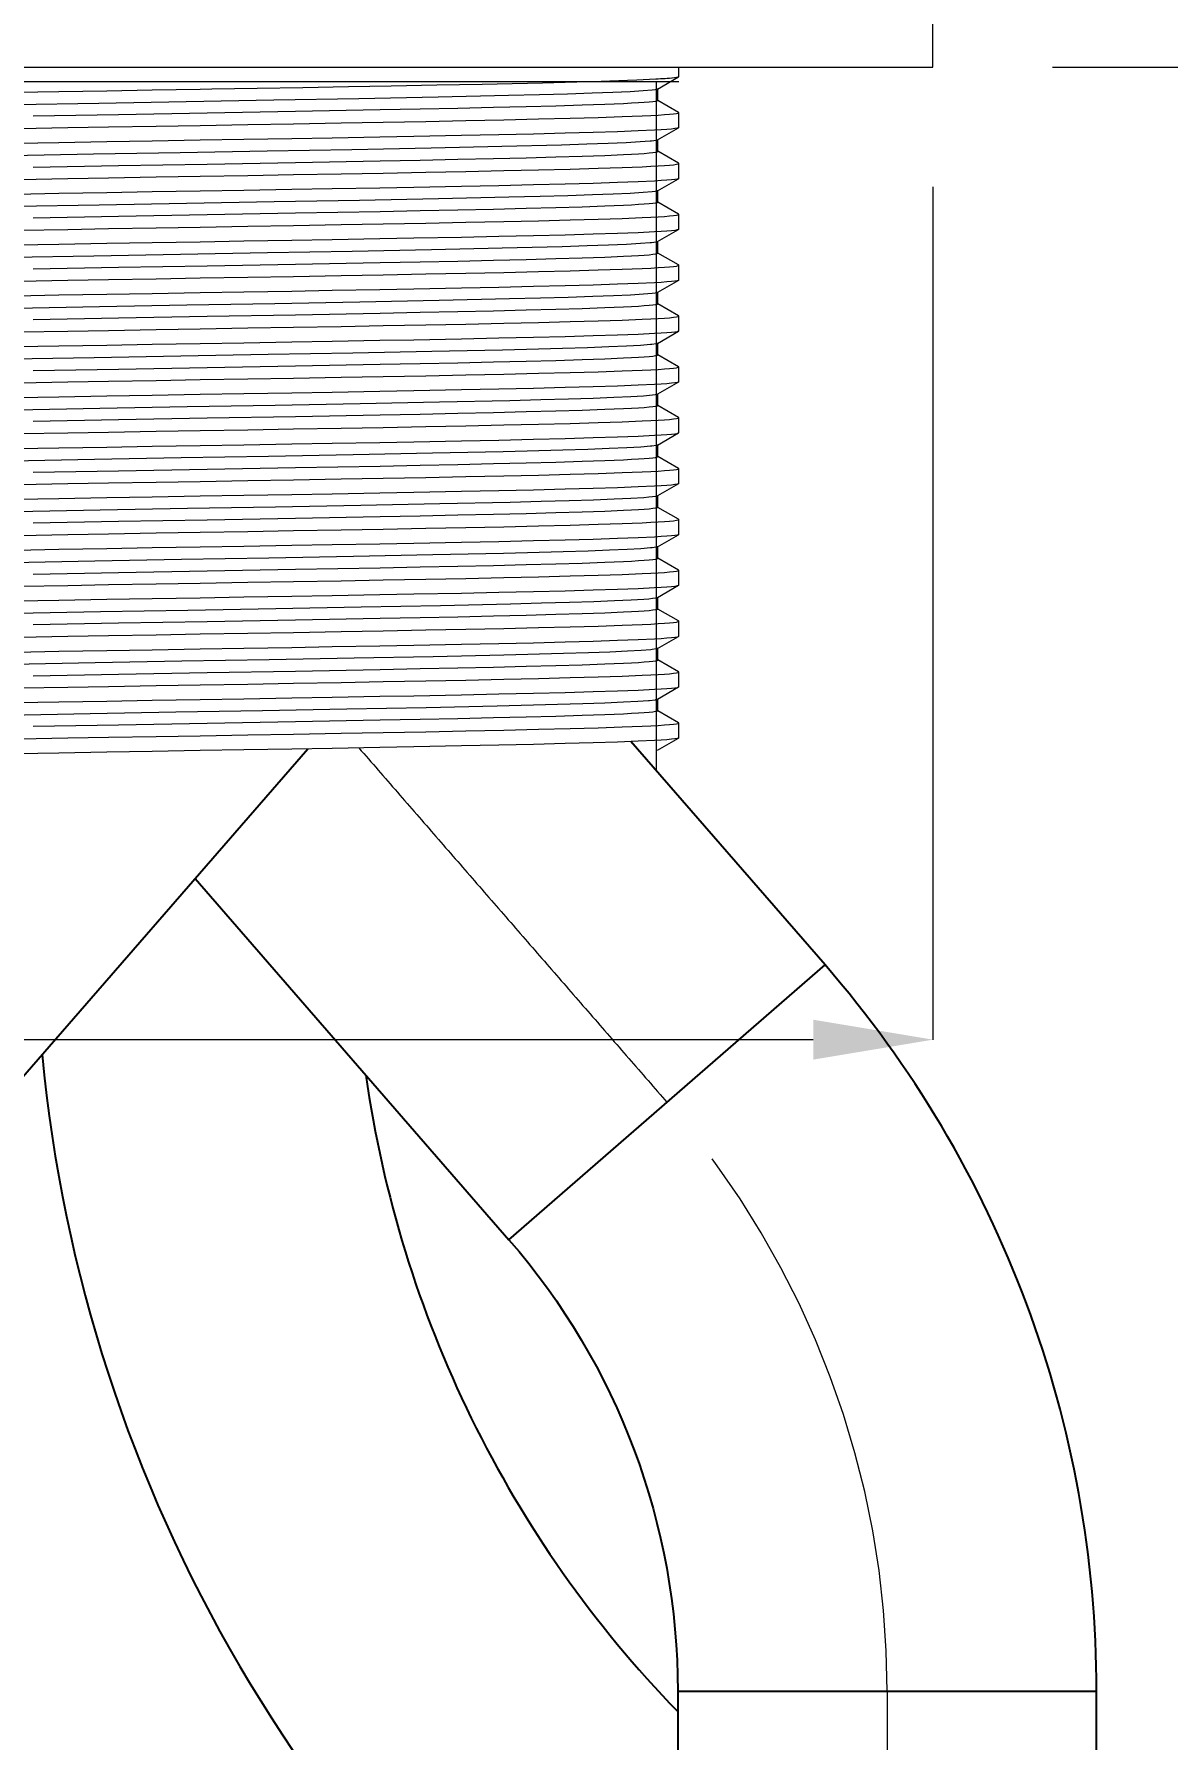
# Model space of a CAD drawing. Extents: x 0 to 1128, y 0 to 827.
# Drawn here: x 755.8 to 793.7, y 164.6 to 221.6 of the extents above; entities that cross this region are included whole.
import ezdxf

# ---------------------------------------------------------------- set-up
doc = ezdxf.new("R2010")
doc.units = 0
doc.header["$LTSCALE"] = 10
doc.header["$MEASUREMENT"] = 0
doc.header["$PDMODE"] = 3
doc.header["$PDSIZE"] = -10
doc.linetypes.add('CENTER2', pattern=[28.575, 19.05, -3.175, 3.175, -3.175])
doc.layers.get('0').update_dxf_attribs({"linetype": 'CONTINUOUS'})
doc.layers.get('DEFPOINTS').update_dxf_attribs({"linetype": 'CONTINUOUS'})
for name, color, linetype in [('1', 7, 'CONTINUOUS'), ('PDF_02___PRT_ALL_AXES', 7, 'CONTINUOUS'), ('PDF_형상', 7, 'CONTINUOUS')]:
    doc.layers.add(name, color=color, linetype=linetype)
doc.layers.add('Cneter', color=1, linetype='CENTER2', lineweight=13)
doc.styles.add('Daelim Dimension', font='NanumGothic.ttf')
doc.dimstyles.new('DEFAULT', dxfattribs={"dimscale": 2, "dimtxt": 2, "dimasz": 2, "dimexe": 0, "dimexo": 2, "dimgap": 1, "dimtad": 1, "dimdec": 0, "dimzin": 9, "dimdsep": 46, "dimtxsty": 'Daelim Dimension', "dimcen": 0.5, "dimclrd": 5, "dimclre": 5, "dimclrt": 256, "dimadec": 1, "dimazin": 0, "dimtfac": 1, "dimtdec": 0, "dimtix": 1, "dimtmove": 0, "dimatfit": 3, "dimfxl": 0, "dimtolj": 1, "dimtzin": 1, "dimlwd": 9, "dimlwe": 9, "dimarcsym": 0})

# ---------------------------------------------------------------- blocks, each defined once
blk = doc.blocks.new('*D25')
at = {"color": 5, "lineweight": 9, "ltscale": 0.5}
for p, q in [((789.894, 264.487), (814.669, 264.487)), ((814.669, 260.487), (814.669, 224.486)), ((789.894, 220.486), (814.669, 220.486))]:
    blk.add_line(p, q, dxfattribs=at)
at = {"color": 5, "ltscale": 0.5}
for points in [[(814.002, 260.487), (815.336, 260.487), (814.669, 264.487)], [(814.002, 224.486), (815.336, 224.486), (814.669, 220.486)]]:
    blk.add_solid(points, dxfattribs=at)
at = {"layer": 'DEFPOINTS', "color": 0, "ltscale": 0.5}
for p in [(785.894, 264.487), (785.894, 220.486), (814.669, 220.486)]:
    blk.add_point(p, dxfattribs=at)
at = {"color": 7, "ltscale": 0.5, "insert": (807.333, 242.486), "char_height": 10, "attachment_point": 5, "rotation": 90, "style": 'Daelim Dimension'}
blk.add_mtext('\\A1;44', dxfattribs=at)
blk = doc.blocks.new('*D28')
at = {"color": 5, "lineweight": 9, "ltscale": 0.5}
for p, q in [((736.893, 216.486), (736.893, 187.974)), ((785.894, 216.486), (785.894, 187.974)), ((736.893, 187.974), (707.129, 187.974)), ((781.894, 187.974), (740.893, 187.974))]:
    blk.add_line(p, q, dxfattribs=at)
at = {"color": 5, "ltscale": 0.5}
for points in [[(740.893, 188.641), (740.893, 187.308), (736.893, 187.974)], [(781.894, 188.641), (781.894, 187.308), (785.894, 187.974)]]:
    blk.add_solid(points, dxfattribs=at)
at = {"layer": 'DEFPOINTS', "color": 0, "ltscale": 0.5}
for p in [(736.893, 220.486), (785.894, 220.486), (785.894, 187.974)]:
    blk.add_point(p, dxfattribs=at)
at = {"color": 7, "ltscale": 0.5, "insert": (717.126, 195.418), "char_height": 10, "attachment_point": 5, "style": 'Daelim Dimension'}
blk.add_mtext('\\A1;49', dxfattribs=at)

msp = doc.modelspace()

# ---------------------------------------------------------------- linework, layer by layer
at = {"color": 7, "ltscale": 0.5}
for centre, radius, start, end in [((805.542, 192.156), 49.65, 185.4072, 235.4187), ((804.809, 192.156), 38.25, 188.0665, 224.1458)]:
    msp.add_arc(centre, radius, start, end, dxfattribs=at)
at = {"layer": '1', "color": 7, "linetype": 'Continuous'}
for p, q in [((782.286, 190.471), (775.794, 197.939)), ((750.731, 181.287), (764.997, 197.697)), ((761.226, 193.359), (771.72, 181.287)), ((771.72, 181.287), (782.286, 190.471)), ((777.362, 166.197), (777.362, 136.197)), ((777.362, 166.197), (791.362, 166.197)), ((791.362, 136.197), (791.362, 166.197))]:
    msp.add_line(p, q, dxfattribs=at)
msp.add_arc((754.362, 166.197), 37, 0, 41, dxfattribs=at)
at = {"layer": '1', "color": 7, "linetype": 'Continuous', "extrusion": (0, 0, -1)}
msp.add_arc((-754.362, 166.197), 23, 139, 180, dxfattribs=at)
at = {"layer": 'Cneter', "color": 1, "lineweight": 5, "ltscale": 0.1}
msp.add_arc((754.362, 166.197), 30, 0, 41, dxfattribs=at)
for points in [[(766.703, 197.727), (777.012, 185.868)], [(784.362, 166.197), (784.362, 129.697)]]:
    msp.add_open_spline(points, degree=1, dxfattribs=at)
at = {"layer": 'PDF_02___PRT_ALL_AXES', "lineweight": 5}
for points in [[(777.394, 220.161), (777.394, 220.486)], [(777.394, 218.461), (777.394, 218.961)], [(777.394, 216.761), (777.394, 217.261)], [(777.394, 215.061), (777.394, 215.561)], [(777.394, 213.361), (777.394, 213.861)], [(777.394, 211.661), (777.394, 212.161)], [(777.394, 209.961), (777.394, 210.461)], [(777.394, 208.261), (777.394, 208.761)], [(777.394, 206.561), (777.394, 207.061)], [(777.394, 204.861), (777.394, 205.361)], [(777.394, 203.161), (777.394, 203.661)], [(777.394, 201.461), (777.394, 201.961)], [(777.394, 199.761), (777.394, 200.261)], [(777.394, 198.061), (777.394, 198.561)]]:
    msp.add_lwpolyline(points, dxfattribs=at)
at = {"layer": 'PDF_형상', "lineweight": 5}
msp.add_lwpolyline([(736.871, 251.487, -0.013296), (736.893, 250.661), (736.893, 220.486), (785.894, 220.486), (785.894, 264.487), (700.892, 264.487), (700.892, 259.487)], format="xyb", dxfattribs=at)
for points in [[(777.387, 220.153), (777.373, 220.147), (777.361, 220.144), (777.318, 220.135), (777.315, 220.134), (777.254, 220.125), (777.249, 220.125), (777.174, 220.116), (777.165, 220.115), (777.089, 220.108), (777.013, 220.102), (776.938, 220.096), (776.937, 220.096), (776.861, 220.091), (776.785, 220.086), (776.71, 220.082), (776.634, 220.077), (776.633, 220.077), (775.991, 220.047), (775.679, 220.035), (774.496, 219.996), (774.37, 219.992), (772.846, 219.952), (771.322, 219.917), (770.828, 219.907), (769.304, 219.876), (767.78, 219.847), (766.355, 219.821), (764.831, 219.795), (763.307, 219.769), (761.783, 219.743), (761.393, 219.736), (759.792, 219.709), (758.272, 219.683), (756.671, 219.655), (755.27, 219.63)], [(776.686, 219.749), (777.387, 220.153), (777.394, 220.161)], [(777.394, 219.986), (745.393, 219.986)], [(776.686, 219.749), (776.685, 219.748), (776.682, 219.747), (776.682, 219.747), (776.68, 219.746), (776.678, 219.745), (776.676, 219.744), (776.674, 219.743), (776.672, 219.742), (776.67, 219.742), (776.667, 219.741), (776.665, 219.74), (776.603, 219.727), (776.505, 219.714), (776.205, 219.688), (775.767, 219.662), (775.197, 219.636), (774.498, 219.61), (773.678, 219.584), (772.745, 219.558), (771.706, 219.532), (769.353, 219.48), (766.706, 219.428), (763.862, 219.376), (760.927, 219.324), (758.009, 219.272), (755.217, 219.22)], [(776.644, 219.986), (776.644, 196.962)], [(776.694, 219.365), (776.694, 219.757)], [(755.379, 218.432), (756.979, 218.46), (758.329, 218.484), (759.929, 218.511), (761.393, 218.536), (762.995, 218.563), (764.515, 218.589), (766.116, 218.617), (767.516, 218.642), (768.936, 218.669), (770.283, 218.695), (771.544, 218.722), (772.707, 218.749), (773.762, 218.775), (774.697, 218.802), (775.504, 218.828), (776.176, 218.855), (776.458, 218.868), (776.705, 218.881), (776.914, 218.895), (777.086, 218.908), (777.22, 218.921), (777.317, 218.935), (777.317, 218.935), (777.374, 218.948), (777.389, 218.954), (777.389, 218.955), (777.394, 218.961), (777.387, 218.969), (776.695, 219.368)], [(776.694, 219.365), (776.689, 219.359), (776.676, 219.352), (776.621, 219.339), (776.531, 219.326), (776.405, 219.313), (776.244, 219.299), (776.047, 219.286), (775.816, 219.273), (775.551, 219.26), (774.921, 219.234), (774.164, 219.207), (773.285, 219.181), (772.295, 219.155), (771.201, 219.129), (770.015, 219.102), (768.748, 219.076), (767.41, 219.05), (764.579, 218.997), (761.628, 218.944), (758.667, 218.892), (755.81, 218.839)], [(777.387, 218.453), (777.359, 218.443), (777.346, 218.44), (777.268, 218.427), (777.153, 218.414), (777.001, 218.401), (776.813, 218.388), (776.59, 218.375), (776.038, 218.349), (775.35, 218.323), (774.532, 218.297), (773.593, 218.271), (772.54, 218.245), (771.385, 218.219), (770.136, 218.192), (768.536, 218.161), (767.408, 218.14), (765.808, 218.112), (764.458, 218.088), (762.857, 218.061), (761.393, 218.036), (759.792, 218.009), (758.272, 217.983), (756.671, 217.955), (755.27, 217.93)], [(776.686, 218.049), (777.387, 218.453), (777.394, 218.461)], [(776.686, 218.049), (776.683, 218.047), (776.678, 218.045), (776.677, 218.044), (776.672, 218.042), (776.667, 218.041), (776.661, 218.039), (776.656, 218.038), (776.651, 218.037), (776.646, 218.035), (776.641, 218.034), (776.635, 218.033), (776.481, 218.011), (776.439, 218.007), (776.105, 217.982), (775.638, 217.956), (775.041, 217.93), (774.319, 217.904), (773.48, 217.878), (771.481, 217.827), (769.115, 217.775), (766.468, 217.723), (763.638, 217.672), (760.725, 217.62), (757.837, 217.568), (755.078, 217.517)], [(755.81, 217.139), (758.667, 217.192), (761.628, 217.244), (764.579, 217.297), (767.41, 217.35), (768.747, 217.376), (770.015, 217.402), (771.201, 217.428), (772.295, 217.455), (773.285, 217.481), (774.164, 217.507), (774.921, 217.534), (775.551, 217.56), (775.816, 217.573), (776.048, 217.586), (776.244, 217.599), (776.405, 217.613), (776.531, 217.626), (776.621, 217.639), (776.676, 217.652), (776.689, 217.659), (776.694, 217.665), (776.694, 218.057)], [(755.379, 216.732), (756.979, 216.76), (758.329, 216.784), (759.929, 216.811), (761.393, 216.836), (762.995, 216.863), (764.515, 216.889), (766.116, 216.917), (767.516, 216.942), (768.936, 216.969), (770.283, 216.995), (771.544, 217.022), (772.707, 217.049), (773.762, 217.075), (774.697, 217.102), (775.504, 217.128), (776.176, 217.155), (776.458, 217.168), (776.705, 217.181), (776.914, 217.195), (777.086, 217.208), (777.22, 217.221), (777.317, 217.235), (777.317, 217.235), (777.374, 217.248), (777.389, 217.254), (777.389, 217.255), (777.394, 217.261), (777.387, 217.269), (776.695, 217.668)], [(777.387, 216.753), (777.359, 216.743), (777.346, 216.74), (777.268, 216.727), (777.153, 216.714), (777.001, 216.701), (776.813, 216.688), (776.59, 216.675), (776.038, 216.649), (775.35, 216.623), (774.532, 216.597), (773.593, 216.571), (772.54, 216.545), (771.385, 216.519), (770.136, 216.492), (768.536, 216.461), (767.408, 216.44), (765.808, 216.412), (764.458, 216.388), (762.857, 216.361), (761.393, 216.336), (759.792, 216.309), (758.272, 216.283), (756.671, 216.255), (755.27, 216.23)], [(776.686, 216.349), (777.387, 216.753), (777.394, 216.761)], [(776.686, 216.349), (776.685, 216.348), (776.683, 216.347), (776.683, 216.347), (776.681, 216.346), (776.679, 216.345), (776.677, 216.344), (776.675, 216.343), (776.673, 216.343), (776.671, 216.342), (776.669, 216.341), (776.667, 216.341), (776.605, 216.328), (776.509, 216.315), (776.21, 216.289), (775.775, 216.263), (775.206, 216.237), (774.509, 216.211), (773.69, 216.184), (772.758, 216.158), (771.72, 216.132), (769.368, 216.08), (766.72, 216.028), (763.876, 215.976), (760.939, 215.924), (758.02, 215.872), (755.225, 215.82)], [(776.694, 215.965), (776.694, 216.357)], [(755.379, 215.032), (756.979, 215.06), (758.329, 215.084), (759.929, 215.111), (761.393, 215.136), (762.995, 215.163), (764.515, 215.189), (766.116, 215.217), (767.516, 215.242), (768.936, 215.269), (770.283, 215.295), (771.544, 215.322), (772.707, 215.349), (773.762, 215.375), (774.697, 215.402), (775.504, 215.428), (776.176, 215.455), (776.458, 215.468), (776.705, 215.481), (776.914, 215.495), (777.086, 215.508), (777.22, 215.521), (777.317, 215.534), (777.317, 215.535), (777.374, 215.548), (777.389, 215.554), (777.389, 215.555), (777.394, 215.561), (777.387, 215.569), (776.695, 215.968)], [(776.694, 215.965), (776.689, 215.959), (776.676, 215.952), (776.621, 215.939), (776.531, 215.926), (776.405, 215.913), (776.244, 215.899), (776.047, 215.886), (775.816, 215.873), (775.551, 215.86), (774.921, 215.834), (774.164, 215.807), (773.285, 215.781), (772.295, 215.755), (771.201, 215.728), (770.015, 215.702), (768.748, 215.676), (767.41, 215.65), (764.579, 215.597), (761.628, 215.544), (758.667, 215.492), (755.81, 215.439)], [(777.387, 215.053), (777.359, 215.043), (777.346, 215.04), (777.268, 215.027), (777.153, 215.014), (777.001, 215.001), (776.813, 214.988), (776.59, 214.975), (776.038, 214.949), (775.35, 214.923), (774.532, 214.897), (773.593, 214.871), (772.54, 214.845), (771.385, 214.819), (770.136, 214.792), (768.536, 214.761), (767.408, 214.74), (765.808, 214.712), (764.458, 214.688), (762.857, 214.661), (761.393, 214.636), (759.792, 214.609), (758.272, 214.583), (756.671, 214.555), (755.27, 214.53)], [(776.686, 214.649), (777.387, 215.053), (777.394, 215.061)], [(776.686, 214.649), (776.683, 214.647), (776.679, 214.645), (776.677, 214.644), (776.672, 214.643), (776.667, 214.641), (776.662, 214.639), (776.658, 214.638), (776.653, 214.637), (776.647, 214.636), (776.642, 214.635), (776.637, 214.634), (776.486, 214.612), (776.443, 214.608), (776.112, 214.582), (775.646, 214.556), (775.05, 214.53), (774.33, 214.504), (773.493, 214.479), (771.495, 214.427), (769.13, 214.375), (766.483, 214.324), (763.651, 214.272), (760.738, 214.22), (757.848, 214.169), (755.087, 214.117)], [(755.81, 213.739), (758.667, 213.792), (761.628, 213.844), (764.579, 213.897), (767.41, 213.95), (768.747, 213.976), (770.015, 214.002), (771.201, 214.028), (772.295, 214.055), (773.285, 214.081), (774.164, 214.107), (774.921, 214.134), (775.551, 214.16), (775.816, 214.173), (776.048, 214.186), (776.244, 214.199), (776.405, 214.213), (776.531, 214.226), (776.621, 214.239), (776.676, 214.252), (776.689, 214.259), (776.694, 214.265), (776.694, 214.657)], [(755.379, 213.332), (756.979, 213.36), (758.329, 213.384), (759.929, 213.411), (761.393, 213.436), (762.995, 213.463), (764.515, 213.489), (766.116, 213.517), (767.516, 213.542), (768.936, 213.569), (770.283, 213.595), (771.544, 213.622), (772.707, 213.648), (773.762, 213.675), (774.697, 213.702), (775.504, 213.728), (776.176, 213.755), (776.458, 213.768), (776.705, 213.781), (776.914, 213.795), (777.086, 213.808), (777.22, 213.821), (777.317, 213.834), (777.317, 213.835), (777.374, 213.848), (777.389, 213.854), (777.389, 213.855), (777.394, 213.861), (777.387, 213.869), (776.695, 214.268)], [(777.394, 213.361), (777.387, 213.353), (776.686, 212.949), (776.686, 212.949), (776.685, 212.948), (776.683, 212.947), (776.681, 212.946), (776.679, 212.945), (776.678, 212.944), (776.676, 212.944), (776.674, 212.943), (776.672, 212.942), (776.67, 212.942), (776.668, 212.941), (776.608, 212.928), (776.512, 212.915), (776.216, 212.889), (775.783, 212.863), (775.215, 212.837), (774.52, 212.811), (773.703, 212.785), (772.771, 212.759), (771.734, 212.733), (769.382, 212.68), (766.735, 212.628), (763.89, 212.576), (760.952, 212.524), (758.03, 212.472), (755.234, 212.42)], [(777.387, 213.353), (777.359, 213.343), (777.346, 213.34), (777.268, 213.327), (777.153, 213.314), (777.001, 213.301), (776.813, 213.288), (776.59, 213.275), (776.038, 213.249), (775.35, 213.223), (774.532, 213.197), (773.593, 213.171), (772.54, 213.145), (771.385, 213.118), (770.136, 213.092), (768.536, 213.061), (767.408, 213.04), (765.808, 213.012), (764.458, 212.988), (762.857, 212.961), (761.393, 212.936), (759.792, 212.909), (758.272, 212.883), (756.671, 212.855), (755.27, 212.83)], [(776.694, 212.565), (776.694, 212.957)], [(755.379, 211.632), (756.979, 211.66), (758.329, 211.684), (759.929, 211.711), (761.393, 211.736), (762.995, 211.763), (764.515, 211.789), (766.116, 211.817), (767.516, 211.842), (768.936, 211.869), (770.283, 211.895), (771.544, 211.922), (772.707, 211.948), (773.762, 211.975), (774.697, 212.002), (775.504, 212.028), (776.176, 212.055), (776.458, 212.068), (776.705, 212.081), (776.914, 212.095), (777.086, 212.108), (777.22, 212.121), (777.317, 212.134), (777.317, 212.135), (777.374, 212.148), (777.389, 212.154), (777.389, 212.155), (777.394, 212.161), (777.387, 212.169), (776.695, 212.568)], [(776.694, 212.565), (776.689, 212.559), (776.676, 212.552), (776.621, 212.539), (776.531, 212.526), (776.405, 212.513), (776.244, 212.499), (776.047, 212.486), (775.816, 212.473), (775.551, 212.46), (774.921, 212.434), (774.164, 212.407), (773.285, 212.381), (772.295, 212.355), (771.201, 212.328), (770.015, 212.302), (768.748, 212.276), (767.41, 212.249), (764.579, 212.197), (761.628, 212.144), (758.667, 212.092), (755.81, 212.039)], [(777.387, 211.653), (777.359, 211.643), (777.346, 211.64), (777.268, 211.627), (777.153, 211.614), (777.001, 211.601), (776.813, 211.588), (776.59, 211.575), (776.038, 211.549), (775.35, 211.523), (774.532, 211.497), (773.593, 211.471), (772.54, 211.444), (771.385, 211.418), (770.136, 211.392), (768.536, 211.361), (767.408, 211.34), (765.808, 211.312), (764.458, 211.288), (762.857, 211.261), (761.393, 211.236), (759.792, 211.209), (758.272, 211.183), (756.671, 211.155), (755.27, 211.13)], [(776.686, 211.249), (777.387, 211.653), (777.394, 211.661)], [(776.686, 211.249), (776.683, 211.247), (776.679, 211.245), (776.678, 211.244), (776.673, 211.243), (776.668, 211.241), (776.664, 211.24), (776.659, 211.238), (776.654, 211.237), (776.649, 211.236), (776.644, 211.235), (776.64, 211.234), (776.492, 211.212), (776.447, 211.208), (776.118, 211.182), (775.654, 211.157), (775.06, 211.131), (774.342, 211.105), (773.505, 211.079), (771.509, 211.027), (769.144, 210.976), (766.498, 210.924), (763.665, 210.872), (760.75, 210.82), (757.858, 210.769), (755.095, 210.717)], [(755.81, 210.339), (758.667, 210.392), (761.628, 210.444), (764.579, 210.497), (767.41, 210.549), (768.747, 210.576), (770.015, 210.602), (771.201, 210.628), (772.295, 210.655), (773.285, 210.681), (774.164, 210.707), (774.921, 210.734), (775.551, 210.76), (775.816, 210.773), (776.048, 210.786), (776.244, 210.799), (776.405, 210.812), (776.531, 210.826), (776.621, 210.839), (776.676, 210.852), (776.689, 210.859), (776.694, 210.865), (776.694, 211.257)], [(755.379, 209.932), (756.979, 209.96), (758.329, 209.984), (759.929, 210.011), (761.393, 210.036), (762.995, 210.063), (764.515, 210.089), (766.116, 210.117), (767.516, 210.142), (768.936, 210.169), (770.283, 210.195), (771.544, 210.222), (772.707, 210.248), (773.762, 210.275), (774.697, 210.302), (775.504, 210.328), (776.176, 210.355), (776.458, 210.368), (776.705, 210.381), (776.914, 210.395), (777.086, 210.408), (777.22, 210.421), (777.317, 210.434), (777.317, 210.435), (777.374, 210.448), (777.389, 210.454), (777.389, 210.455), (777.394, 210.461), (777.387, 210.469), (776.695, 210.868)], [(777.394, 209.961), (777.387, 209.953), (776.686, 209.548), (776.686, 209.548), (776.685, 209.548), (776.683, 209.547), (776.682, 209.546), (776.68, 209.545), (776.678, 209.545), (776.677, 209.544), (776.675, 209.543), (776.673, 209.543), (776.671, 209.542), (776.67, 209.542), (776.61, 209.529), (776.516, 209.516), (776.222, 209.489), (775.79, 209.463), (775.225, 209.437), (774.531, 209.411), (773.715, 209.385), (772.784, 209.359), (771.748, 209.333), (769.397, 209.281), (766.75, 209.229), (763.903, 209.176), (760.964, 209.124), (758.041, 209.072), (755.242, 209.02)], [(777.387, 209.953), (777.359, 209.943), (777.346, 209.94), (777.268, 209.927), (777.153, 209.914), (777.001, 209.901), (776.813, 209.888), (776.59, 209.875), (776.038, 209.849), (775.35, 209.823), (774.532, 209.797), (773.593, 209.771), (772.54, 209.744), (771.384, 209.718), (770.136, 209.692), (768.536, 209.661), (767.408, 209.64), (765.808, 209.612), (764.458, 209.588), (762.857, 209.561), (761.393, 209.536), (759.792, 209.509), (758.272, 209.483), (756.671, 209.455), (755.27, 209.43)], [(776.694, 209.165), (776.694, 209.557)], [(755.379, 208.232), (756.979, 208.26), (758.329, 208.284), (759.929, 208.311), (761.393, 208.336), (762.995, 208.363), (764.515, 208.389), (766.116, 208.417), (767.516, 208.442), (768.936, 208.469), (770.283, 208.495), (771.544, 208.522), (772.707, 208.548), (773.762, 208.575), (774.697, 208.602), (775.504, 208.628), (776.176, 208.655), (776.458, 208.668), (776.705, 208.681), (776.914, 208.695), (777.086, 208.708), (777.22, 208.721), (777.317, 208.734), (777.317, 208.734), (777.374, 208.748), (777.389, 208.754), (777.389, 208.755), (777.394, 208.761), (777.387, 208.769), (776.695, 209.168)], [(776.694, 209.165), (776.689, 209.159), (776.676, 209.152), (776.621, 209.139), (776.531, 209.126), (776.405, 209.112), (776.244, 209.099), (776.047, 209.086), (775.816, 209.073), (775.551, 209.06), (774.921, 209.034), (774.164, 209.007), (773.285, 208.981), (772.295, 208.955), (771.201, 208.928), (770.015, 208.902), (768.748, 208.876), (767.41, 208.849), (764.579, 208.797), (761.628, 208.744), (758.667, 208.692), (755.81, 208.639)], [(755.27, 207.73), (756.671, 207.755), (758.272, 207.783), (759.792, 207.809), (761.393, 207.836), (762.857, 207.861), (764.457, 207.888), (765.808, 207.912), (767.408, 207.94), (768.536, 207.961), (770.136, 207.992), (771.385, 208.018), (772.54, 208.044), (773.593, 208.071), (774.532, 208.097), (775.35, 208.123), (776.038, 208.149), (776.59, 208.175), (776.813, 208.188), (777.001, 208.201), (777.153, 208.214), (777.268, 208.227), (777.346, 208.24), (777.359, 208.243), (777.387, 208.253)], [(776.686, 207.848), (777.387, 208.253), (777.394, 208.261)], [(776.686, 207.848), (776.683, 207.847), (776.679, 207.845), (776.678, 207.844), (776.674, 207.843), (776.669, 207.841), (776.665, 207.84), (776.66, 207.839), (776.655, 207.838), (776.651, 207.836), (776.646, 207.835), (776.642, 207.834), (776.497, 207.813), (776.452, 207.809), (776.124, 207.783), (775.662, 207.757), (775.07, 207.731), (774.353, 207.705), (773.517, 207.679), (771.523, 207.628), (769.159, 207.576), (766.512, 207.524), (763.679, 207.472), (760.763, 207.421), (757.869, 207.369), (755.104, 207.317)], [(755.81, 206.939), (758.667, 206.992), (761.628, 207.044), (764.579, 207.097), (767.41, 207.149), (768.747, 207.176), (770.015, 207.202), (771.201, 207.228), (772.295, 207.255), (773.285, 207.281), (774.164, 207.307), (774.921, 207.334), (775.551, 207.36), (775.816, 207.373), (776.048, 207.386), (776.244, 207.399), (776.405, 207.412), (776.531, 207.426), (776.621, 207.439), (776.676, 207.452), (776.689, 207.458), (776.694, 207.465), (776.694, 207.857)], [(755.379, 206.532), (756.979, 206.56), (758.329, 206.584), (759.929, 206.611), (761.393, 206.636), (762.995, 206.663), (764.515, 206.689), (766.116, 206.717), (767.516, 206.742), (768.936, 206.769), (770.283, 206.795), (771.544, 206.822), (772.707, 206.848), (773.762, 206.875), (774.697, 206.902), (775.504, 206.928), (776.176, 206.955), (776.458, 206.968), (776.705, 206.981), (776.914, 206.994), (777.086, 207.008), (777.22, 207.021), (777.317, 207.034), (777.317, 207.034), (777.374, 207.048), (777.389, 207.054), (777.389, 207.055), (777.394, 207.061), (777.387, 207.069), (776.695, 207.468)], [(777.394, 206.561), (777.387, 206.553), (776.686, 206.148), (776.685, 206.148), (776.684, 206.147), (776.682, 206.146), (776.68, 206.145), (776.679, 206.145), (776.677, 206.144), (776.676, 206.144), (776.674, 206.143), (776.673, 206.143), (776.671, 206.142), (776.613, 206.129), (776.52, 206.116), (776.391, 206.103), (776.228, 206.09), (775.798, 206.064), (775.234, 206.038), (774.541, 206.011), (773.727, 205.985), (772.797, 205.959), (771.761, 205.933), (769.412, 205.881), (766.764, 205.829), (763.917, 205.777), (760.977, 205.724), (758.052, 205.672), (755.251, 205.62)], [(777.387, 206.553), (777.359, 206.543), (777.346, 206.54), (777.268, 206.527), (777.153, 206.514), (777.001, 206.501), (776.813, 206.488), (776.59, 206.475), (776.038, 206.449), (775.35, 206.423), (774.532, 206.397), (773.593, 206.37), (772.54, 206.344), (771.385, 206.318), (770.136, 206.292), (768.536, 206.261), (767.408, 206.24), (765.808, 206.212), (764.458, 206.188), (762.857, 206.161), (761.393, 206.136), (759.792, 206.109), (758.272, 206.083), (756.671, 206.055), (755.27, 206.03)], [(776.694, 205.765), (776.694, 206.157)], [(755.379, 204.832), (756.979, 204.86), (758.329, 204.884), (759.929, 204.911), (761.393, 204.936), (762.995, 204.963), (764.515, 204.989), (766.116, 205.017), (767.516, 205.042), (768.936, 205.069), (770.283, 205.095), (771.544, 205.122), (772.707, 205.148), (773.762, 205.175), (774.697, 205.201), (775.504, 205.228), (776.176, 205.255), (776.458, 205.268), (776.705, 205.281), (776.914, 205.294), (777.086, 205.308), (777.22, 205.321), (777.317, 205.334), (777.317, 205.334), (777.374, 205.348), (777.389, 205.354), (777.389, 205.355), (777.394, 205.361), (777.387, 205.369), (776.695, 205.768)], [(776.694, 205.765), (776.689, 205.758), (776.676, 205.752), (776.621, 205.739), (776.531, 205.726), (776.405, 205.712), (776.244, 205.699), (776.047, 205.686), (775.816, 205.673), (775.551, 205.66), (774.921, 205.634), (774.164, 205.607), (773.285, 205.581), (772.295, 205.555), (771.201, 205.528), (770.015, 205.502), (768.748, 205.476), (767.41, 205.449), (764.579, 205.397), (761.628, 205.344), (758.667, 205.292), (755.81, 205.239)], [(777.387, 204.853), (777.359, 204.843), (777.346, 204.84), (777.268, 204.827), (777.153, 204.814), (777.001, 204.801), (776.813, 204.788), (776.59, 204.775), (776.038, 204.749), (775.35, 204.723), (774.532, 204.697), (773.593, 204.67), (772.54, 204.644), (771.385, 204.618), (770.136, 204.592), (768.536, 204.561), (767.408, 204.54), (765.808, 204.511), (764.458, 204.488), (762.857, 204.461), (761.393, 204.436), (759.792, 204.409), (758.272, 204.383), (756.671, 204.355), (755.27, 204.33)], [(776.686, 204.448), (777.387, 204.853), (777.394, 204.861)], [(776.686, 204.448), (776.683, 204.447), (776.679, 204.445), (776.678, 204.445), (776.674, 204.443), (776.67, 204.442), (776.666, 204.44), (776.661, 204.439), (776.657, 204.438), (776.652, 204.437), (776.648, 204.436), (776.644, 204.435), (776.502, 204.413), (776.456, 204.409), (776.131, 204.383), (775.67, 204.357), (775.08, 204.331), (774.364, 204.305), (773.53, 204.28), (771.537, 204.228), (769.174, 204.176), (766.527, 204.124), (763.693, 204.073), (760.775, 204.021), (757.88, 203.969), (755.112, 203.917)], [(755.81, 203.539), (758.667, 203.592), (761.628, 203.644), (764.579, 203.697), (767.41, 203.749), (768.747, 203.776), (770.015, 203.802), (771.201, 203.828), (772.295, 203.855), (773.285, 203.881), (774.164, 203.907), (774.921, 203.933), (775.551, 203.96), (775.816, 203.973), (776.048, 203.986), (776.244, 203.999), (776.405, 204.012), (776.531, 204.026), (776.621, 204.039), (776.676, 204.052), (776.689, 204.058), (776.694, 204.065), (776.694, 204.457)], [(755.379, 203.132), (756.979, 203.16), (758.329, 203.184), (759.929, 203.211), (761.393, 203.236), (762.995, 203.263), (764.515, 203.289), (766.116, 203.317), (767.516, 203.342), (768.936, 203.369), (770.283, 203.395), (771.544, 203.422), (772.707, 203.448), (773.762, 203.475), (774.697, 203.501), (775.504, 203.528), (776.176, 203.555), (776.458, 203.568), (776.705, 203.581), (776.914, 203.594), (777.086, 203.608), (777.22, 203.621), (777.317, 203.634), (777.317, 203.634), (777.374, 203.648), (777.389, 203.654), (777.389, 203.654), (777.394, 203.661), (777.387, 203.669), (776.695, 204.068)], [(777.394, 203.161), (777.387, 203.153), (776.686, 202.748), (776.685, 202.748), (776.684, 202.747), (776.682, 202.746), (776.681, 202.746), (776.68, 202.745), (776.678, 202.744), (776.677, 202.744), (776.675, 202.743), (776.674, 202.743), (776.672, 202.742), (776.616, 202.729), (776.523, 202.716), (776.396, 202.703), (776.233, 202.69), (775.805, 202.664), (775.243, 202.638), (774.552, 202.612), (773.739, 202.586), (772.81, 202.56), (771.775, 202.533), (769.426, 202.481), (766.779, 202.429), (763.931, 202.377), (760.989, 202.325), (758.062, 202.272), (755.259, 202.22)], [(777.387, 203.153), (777.359, 203.143), (777.346, 203.14), (777.268, 203.127), (777.153, 203.114), (777.001, 203.101), (776.813, 203.088), (776.59, 203.075), (776.038, 203.049), (775.35, 203.023), (774.532, 202.997), (773.593, 202.97), (772.54, 202.944), (771.385, 202.918), (770.136, 202.892), (768.536, 202.861), (767.408, 202.84), (765.808, 202.811), (764.458, 202.788), (762.857, 202.761), (761.393, 202.736), (759.792, 202.709), (758.272, 202.683), (756.671, 202.655), (755.27, 202.63)], [(776.694, 202.365), (776.694, 202.757)], [(755.379, 201.432), (756.979, 201.46), (758.329, 201.484), (759.929, 201.511), (761.393, 201.536), (762.995, 201.563), (764.515, 201.589), (766.116, 201.617), (767.516, 201.642), (768.936, 201.669), (770.283, 201.695), (771.544, 201.722), (772.707, 201.748), (773.762, 201.775), (774.697, 201.801), (775.504, 201.828), (776.176, 201.855), (776.458, 201.868), (776.705, 201.881), (776.914, 201.894), (777.086, 201.908), (777.22, 201.921), (777.317, 201.934), (777.317, 201.934), (777.374, 201.948), (777.389, 201.954), (777.389, 201.954), (777.394, 201.961), (777.387, 201.969), (776.695, 202.368)], [(776.694, 202.365), (776.689, 202.358), (776.676, 202.352), (776.621, 202.339), (776.531, 202.326), (776.405, 202.312), (776.244, 202.299), (776.047, 202.286), (775.816, 202.273), (775.551, 202.26), (774.921, 202.233), (774.164, 202.207), (773.285, 202.181), (772.295, 202.155), (771.201, 202.128), (770.015, 202.102), (768.748, 202.076), (767.41, 202.049), (764.579, 201.997), (761.628, 201.944), (758.667, 201.891), (755.81, 201.839)], [(755.27, 200.93), (756.671, 200.955), (758.272, 200.983), (759.792, 201.009), (761.393, 201.036), (762.858, 201.061), (764.458, 201.088), (765.808, 201.111), (767.408, 201.14), (768.536, 201.161), (770.136, 201.192), (771.385, 201.218), (772.541, 201.244), (773.593, 201.27), (774.532, 201.296), (775.35, 201.323), (776.038, 201.349), (776.59, 201.375), (776.813, 201.388), (777.001, 201.401), (777.153, 201.414), (777.268, 201.427), (777.346, 201.44), (777.359, 201.443), (777.387, 201.453)], [(776.686, 201.048), (777.387, 201.453), (777.394, 201.461)], [(776.686, 201.048), (776.684, 201.047), (776.68, 201.045), (776.679, 201.045), (776.675, 201.043), (776.671, 201.042), (776.667, 201.04), (776.662, 201.039), (776.658, 201.038), (776.654, 201.037), (776.65, 201.036), (776.646, 201.035), (776.508, 201.014), (776.46, 201.009), (776.137, 200.983), (775.679, 200.958), (775.09, 200.932), (774.375, 200.906), (773.542, 200.88), (771.551, 200.828), (769.189, 200.776), (766.542, 200.725), (763.707, 200.673), (760.788, 200.621), (757.891, 200.569), (755.121, 200.517)], [(755.81, 200.139), (758.667, 200.191), (761.628, 200.244), (764.579, 200.297), (767.411, 200.349), (768.748, 200.376), (770.015, 200.402), (771.201, 200.428), (772.295, 200.455), (773.285, 200.481), (774.164, 200.507), (774.921, 200.533), (775.551, 200.56), (775.816, 200.573), (776.048, 200.586), (776.244, 200.599), (776.405, 200.612), (776.531, 200.625), (776.621, 200.639), (776.676, 200.652), (776.689, 200.658), (776.694, 200.665), (776.694, 201.057)], [(755.379, 199.731), (756.979, 199.76), (758.329, 199.784), (759.929, 199.811), (761.393, 199.836), (762.995, 199.863), (764.515, 199.889), (766.116, 199.917), (767.517, 199.942), (768.936, 199.969), (770.283, 199.995), (771.544, 200.022), (772.707, 200.048), (773.762, 200.075), (774.697, 200.101), (775.504, 200.128), (776.176, 200.155), (776.458, 200.168), (776.705, 200.181), (776.914, 200.194), (777.086, 200.208), (777.22, 200.221), (777.317, 200.234), (777.317, 200.234), (777.374, 200.247), (777.389, 200.254), (777.389, 200.254), (777.394, 200.261), (777.387, 200.269), (776.695, 200.668)], [(777.394, 199.761), (777.394, 199.76), (777.393, 199.759), (777.393, 199.758), (777.392, 199.757), (777.391, 199.756), (777.39, 199.755), (777.39, 199.755), (777.389, 199.754), (777.388, 199.754), (777.387, 199.753), (777.387, 199.753), (776.686, 199.348), (776.681, 199.346), (776.674, 199.343), (776.666, 199.34), (776.658, 199.338), (776.656, 199.338), (776.648, 199.336), (776.64, 199.334), (776.632, 199.332), (776.624, 199.331), (776.616, 199.329), (776.608, 199.328), (776.414, 199.305), (776.387, 199.302), (776.031, 199.277), (775.543, 199.251), (774.928, 199.225), (774.192, 199.2), (773.34, 199.174), (771.323, 199.123), (768.949, 199.071), (766.304, 199.02), (763.482, 198.969), (760.586, 198.917), (757.719, 198.866), (754.983, 198.815)], [(777.387, 199.753), (777.359, 199.743), (777.346, 199.74), (777.268, 199.727), (777.153, 199.714), (777.001, 199.701), (776.813, 199.688), (776.59, 199.675), (776.038, 199.649), (775.35, 199.622), (774.532, 199.596), (773.593, 199.57), (772.54, 199.544), (771.385, 199.518), (770.136, 199.492), (768.536, 199.461), (767.408, 199.44), (765.808, 199.411), (764.458, 199.388), (762.857, 199.361), (761.393, 199.336), (759.792, 199.309), (758.272, 199.283), (756.671, 199.255), (755.27, 199.23)], [(776.694, 198.965), (776.694, 199.357)], [(755.379, 198.031), (756.979, 198.06), (758.329, 198.084), (759.929, 198.111), (761.393, 198.136), (762.995, 198.163), (764.515, 198.189), (766.116, 198.217), (767.516, 198.242), (768.936, 198.269), (770.283, 198.295), (771.544, 198.322), (772.707, 198.348), (773.762, 198.375), (774.697, 198.401), (775.504, 198.428), (776.176, 198.455), (776.458, 198.468), (776.705, 198.481), (776.914, 198.494), (777.086, 198.508), (777.22, 198.521), (777.317, 198.534), (777.317, 198.534), (777.374, 198.547), (777.389, 198.554), (777.389, 198.554), (777.394, 198.561), (777.387, 198.569), (776.695, 198.968)], [(776.694, 198.965), (776.689, 198.958), (776.676, 198.952), (776.621, 198.939), (776.531, 198.925), (776.405, 198.912), (776.244, 198.899), (776.047, 198.886), (775.816, 198.873), (775.551, 198.86), (774.921, 198.833), (774.164, 198.807), (773.285, 198.781), (772.295, 198.754), (771.201, 198.728), (770.015, 198.702), (768.748, 198.676), (767.41, 198.649), (764.579, 198.597), (761.628, 198.544), (758.667, 198.491), (755.81, 198.439)], [(777.387, 198.053), (777.359, 198.043), (777.346, 198.04), (777.268, 198.027), (777.153, 198.014), (777.001, 198.001), (776.813, 197.988), (776.59, 197.975), (776.038, 197.949), (775.35, 197.922), (774.532, 197.896), (773.593, 197.87), (772.54, 197.844), (771.385, 197.818), (770.136, 197.792), (768.536, 197.761), (767.408, 197.74), (765.808, 197.711), (764.457, 197.688), (762.857, 197.661), (761.393, 197.636), (759.792, 197.609), (758.272, 197.583), (756.671, 197.555), (755.27, 197.529)], [(776.686, 197.648), (777.387, 198.053), (777.394, 198.061)]]:
    msp.add_lwpolyline(points, dxfattribs=at)

# ---------------------------------------------------------------- dimensions: what is measured, and where the dimension line sits
at = {"color": 5, "ltscale": 0.5}
dim = msp.add_linear_dim(base=(814.669, 220.486), p1=(785.894, 264.487), p2=(785.894, 220.486), angle=90, dimstyle='DEFAULT', override={"dimtxt": 5, "dimclrt": 7}, dxfattribs=at)
dim.commit()
dim.dimension.update_dxf_attribs({"geometry": '*D25', "text_midpoint": (814.669, 242.486), "dimtype": 160})
dim = msp.add_linear_dim(base=(785.894, 187.974), p1=(736.893, 220.486), p2=(785.894, 220.486), dimstyle='DEFAULT', override={"dimtxt": 5, "dimclrt": 7}, dxfattribs=at)
dim.commit()
dim.dimension.update_dxf_attribs({"geometry": '*D28', "text_midpoint": (717.126, 187.974), "dimtype": 160})

doc.saveas('drawing.dxf')
